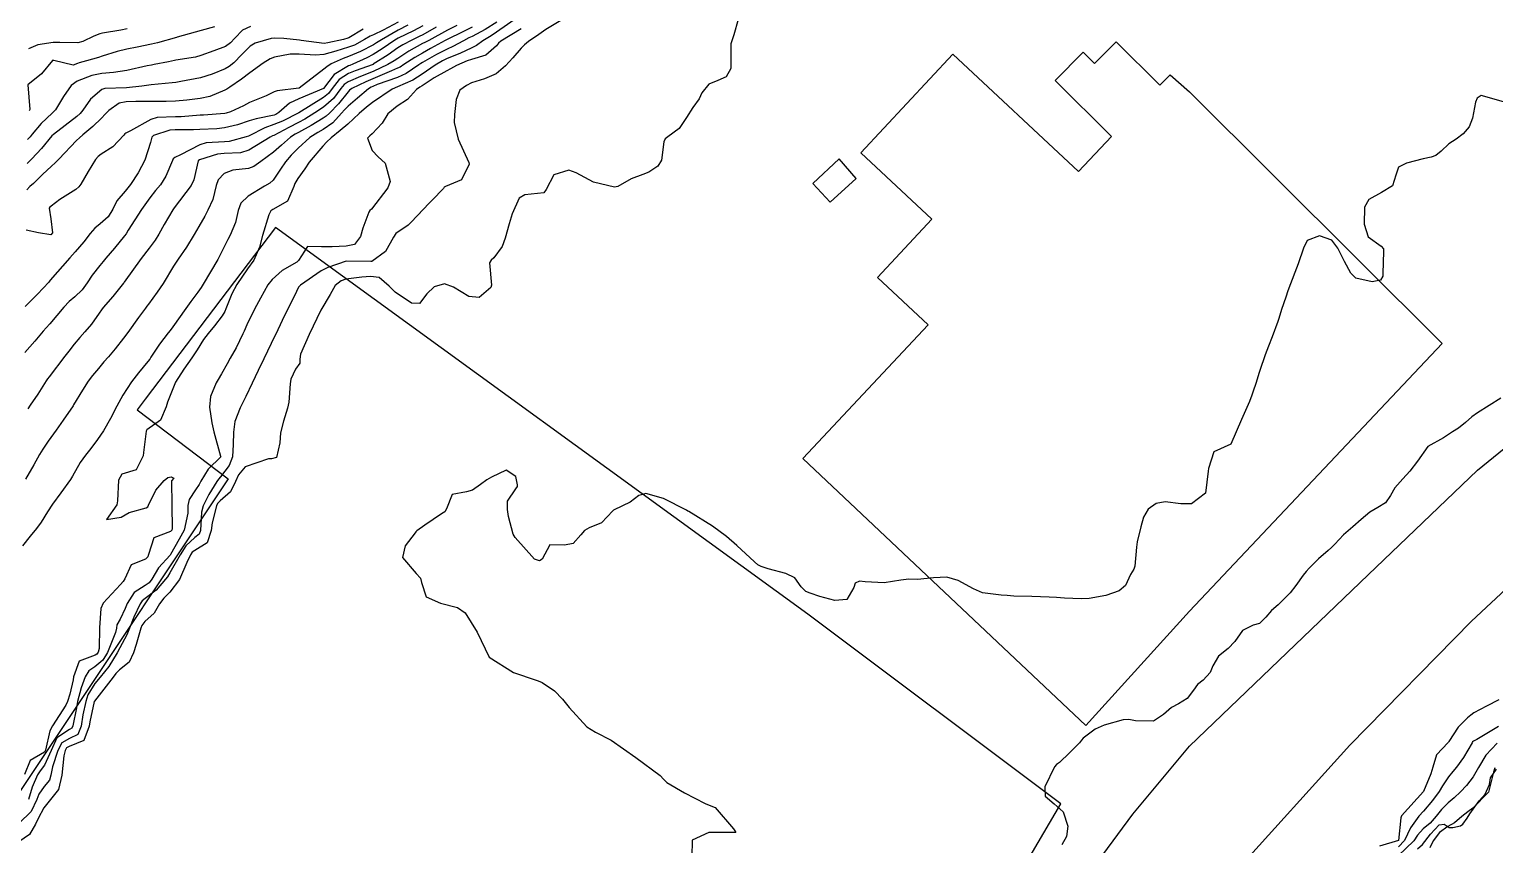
# Model space of a CAD drawing. Header units: metres. Extents: x 307586 to 320046, y 7427249 to 7434250.
# Drawn here: x 313450.7 to 313569.7, y 7432857.4 to 7432923.6 of the extents above; entities that cross this region are included whole.
import ezdxf

# ---------------------------------------------------------------- set-up
doc = ezdxf.new("R2010")
doc.units = ezdxf.units.M
doc.header["$MEASUREMENT"] = 0
for name, color, linetype in [('Curvas de Nivel 1m', 11, 'Continuous'), ('Curvas de Nivel 5m', 15, 'Continuous'), ('Edificações', 30, 'Continuous'), ('Hidrografia', 140, 'Continuous'), ('Vias Primárias', 230, 'Continuous')]:
    doc.layers.add(name, color=color, linetype=linetype)

msp = doc.modelspace()

# ---------------------------------------------------------------- linework, layer by layer
at = {"layer": 'Curvas de Nivel 1m', "flags": 128}
for points, elevation in [([(313508.24, 7432924.36), (313507.89, 7432923.12), (313507.66, 7432922.37), (313507.65, 7432921.34), (313507.66, 7432920.37), (313507.27, 7432919.7), (313506.59, 7432919.4), (313505.88, 7432919.1), (313505.29, 7432918.39), (313505.07, 7432917.91), (313504.57, 7432917.21), (313504.06, 7432916.41), (313503.47, 7432915.5), (313502.54, 7432914.83), (313502.31, 7432914.66), (313502.21, 7432914.43), (313502.02, 7432912.94), (313501.74, 7432912.44), (313501, 7432911.95), (313500.5, 7432911.77), (313499.55, 7432911.41), (313498.49, 7432910.8), (313498.22, 7432910.75), (313496.49, 7432911.16), (313495.1, 7432911.92), (313494.51, 7432912.12), (313493.29, 7432911.75), (313492.65, 7432910.55), (313492.48, 7432910.27), (313490.93, 7432910.12), (313490.48, 7432909.84), (313489.9, 7432908.58), (313489.65, 7432907.78), (313489.34, 7432906.59), (313489.1, 7432905.93), (313488.42, 7432905.01), (313488.2, 7432904.81), (313488.07, 7432904.6), (313488.21, 7432902.79), (313488.17, 7432902.6), (313487.21, 7432901.78), (313486.38, 7432901.88), (313485.13, 7432902.63), (313484.4, 7432902.9), (313483.57, 7432902.65), (313482.96, 7432902.09), (313482.37, 7432901.3), (313481.72, 7432901.33), (313480.39, 7432902.22), (313479.92, 7432902.7), (313479.09, 7432903.4), (313478.4, 7432903.48), (313477.7, 7432903.43), (313476.4, 7432903.27), (313476, 7432903.14), (313475.52, 7432902.75), (313475.12, 7432902.02), (313474.36, 7432900.76), (313473.41, 7432898.77), (313472.72, 7432897.18), (313472.66, 7432896.78), (313472.65, 7432896.46), (313472.31, 7432895.98), (313471.93, 7432895.16), (313471.86, 7432894.79), (313471.77, 7432893.3), (313471.65, 7432892.8), (313471.32, 7432891.74), (313471.09, 7432890.8), (313471.03, 7432890), (313470.77, 7432888.8), (313470.35, 7432888.68), (313470.22, 7432888.7), (313470.11, 7432888.7), (313468.21, 7432888.03), (313467.67, 7432887.38), (313467.43, 7432886.85), (313467.03, 7432886.01), (313466.18, 7432885.28), (313465.98, 7432885.06), (313465.89, 7432884.86), (313465.54, 7432883.48), (313465.47, 7432882.87), (313465.14, 7432881.87), (313464.13, 7432881.26), (313463.91, 7432881.1), (313463.77, 7432880.89), (313463.49, 7432880.26), (313462.88, 7432878.9), (313462.09, 7432877.87), (313461.61, 7432877.39), (313461.25, 7432876.92), (313460.82, 7432876.17), (313460.06, 7432875.48), (313459.82, 7432875.16), (313459.74, 7432874.93), (313459.36, 7432873.62), (313459.15, 7432872.94), (313458.79, 7432872.17), (313458.01, 7432871.57), (313457.71, 7432871.25), (313457.49, 7432870.96), (313455.98, 7432869.01), (313455.97, 7432868.99), (313455.6, 7432867.35), (313455.55, 7432866.98), (313455.12, 7432865.81), (313453.94, 7432865.34), (313453.72, 7432865.22), (313453.61, 7432865), (313453.5, 7432864.58), (313453.32, 7432863.01), (313453.06, 7432861.85), (313452.4, 7432861.02), (313451.88, 7432860.36), (313451.4, 7432859.5), (313451.18, 7432859.04), (313450.71, 7432858.18), (313449.85, 7432857.6)], 727), ([(313494.27, 7432924.53), (313492.64, 7432923.53), (313492.06, 7432923.13), (313491.22, 7432922.56), (313490.89, 7432922.31), (313490.62, 7432922.03), (313489.94, 7432921.25), (313489.35, 7432920.59), (313488.6, 7432919.95), (313487.65, 7432919.55), (313486.59, 7432919.21), (313486.2, 7432919.01), (313485.66, 7432918.63), (313485.35, 7432917.86), (313485.22, 7432916.63), (313485.19, 7432916), (313485.52, 7432914.63), (313486.39, 7432912.75), (313486.41, 7432912.62), (313485.78, 7432911.34), (313484.49, 7432910.79), (313484.39, 7432910.73), (313484.31, 7432910.64), (313482.46, 7432908.72), (313482.44, 7432908.69), (313482.42, 7432908.67), (313481.46, 7432907.67), (313480.45, 7432906.97), (313480.25, 7432906.69), (313479.61, 7432905.51), (313478.5, 7432904.72), (313478.41, 7432904.71), (313476.41, 7432904.74), (313474.94, 7432904.22), (313474.4, 7432903.95), (313472.71, 7432902.79), (313472.55, 7432902.62), (313472.39, 7432902.28), (313471.89, 7432901.27), (313471.66, 7432900.8), (313471.23, 7432899.92), (313470.7, 7432898.81), (313470.58, 7432898.57), (313470.34, 7432898.06), (313469.73, 7432896.82), (313469.28, 7432895.86), (313468.8, 7432894.83), (313468.28, 7432893.74), (313467.97, 7432893.15), (313467.8, 7432892.84), (313467.38, 7432891.72), (313467.28, 7432890.85), (313467.24, 7432889.85), (313467.18, 7432888.85), (313466.92, 7432888.14), (313466.21, 7432887.22), (313466.04, 7432887.03), (313465.92, 7432886.86), (313465.26, 7432885.8), (313464.8, 7432884.87), (313464.68, 7432884.36), (313464.58, 7432882.88), (313464.47, 7432882.56), (313464.14, 7432882.29), (313463.41, 7432881.62), (313462.94, 7432880.9), (313462.11, 7432879.44), (313461.9, 7432879.12), (313461.74, 7432878.91), (313460.98, 7432878.04), (313460.09, 7432877.34), (313459.85, 7432877.16), (313459.7, 7432876.93), (313459.17, 7432875.84), (313458.82, 7432874.94), (313458.6, 7432874.39), (313458.04, 7432873.35), (313457.82, 7432872.95), (313457.15, 7432871.83), (313456.44, 7432870.97), (313456, 7432870.44), (313455.45, 7432869.52), (313455.28, 7432868.99), (313455.05, 7432867.91), (313454.91, 7432866.99), (313454.64, 7432866.31), (313453.95, 7432865.99), (313453.32, 7432865.63), (313453.02, 7432865.01), (313452.58, 7432863.68), (313452.44, 7432863.02), (313452.33, 7432862.6), (313451.9, 7432862.09), (313451.46, 7432861.46), (313451.31, 7432861.04), (313450.84, 7432860.07), (313449.86, 7432859.12)], 728), ([(313488.65, 7432924.14), (313487.7, 7432923.55), (313486.64, 7432922.98), (313486.39, 7432922.86), (313485.95, 7432922.63), (313485.09, 7432922.17), (313484.62, 7432921.94), (313483.76, 7432921.51), (313482.61, 7432920.86), (313482.48, 7432920.79), (313482.31, 7432920.67), (313481.3, 7432919.98), (313480.59, 7432919.65), (313478.94, 7432919.07), (313478.58, 7432918.92), (313478.44, 7432918.86), (313478.22, 7432918.72), (313477.35, 7432917.96), (313476.57, 7432917.31), (313476.28, 7432917.03), (313476.05, 7432916.75), (313475.34, 7432915.97), (313474.54, 7432915.43), (313474.11, 7432915.19), (313473.47, 7432914.78), (313472.52, 7432913.92), (313471.96, 7432913.35), (313471.49, 7432912.8), (313471.1, 7432912.21), (313470.49, 7432911.31), (313470.23, 7432911.07), (313469.79, 7432910.82), (313468.47, 7432910.02), (313467.87, 7432909.45), (313467.64, 7432908.85), (313467.42, 7432907.88), (313466.99, 7432906.85), (313466.8, 7432906.49), (313466.43, 7432905.73), (313466.14, 7432905.14), (313465.99, 7432904.86), (313465.39, 7432903.86), (313464.81, 7432902.88), (313464.65, 7432902.61), (313464.38, 7432902.23), (313463.81, 7432901.45), (313463.41, 7432900.89), (313462.35, 7432899.41), (313462.13, 7432899.12), (313461.97, 7432898.91), (313461.26, 7432897.99), (313460.56, 7432896.93), (313460.47, 7432896.78), (313460.32, 7432896.58), (313459.57, 7432895.68), (313458.99, 7432894.95), (313458.28, 7432893.87), (313457.79, 7432892.96), (313457.27, 7432891.95), (313456.71, 7432890.97), (313456.24, 7432890.25), (313455.69, 7432889.53), (313455.26, 7432888.99), (313454.83, 7432888.38), (313454.21, 7432887.29), (313454.03, 7432887), (313453.26, 7432885.94), (313452.57, 7432885.02), (313452.17, 7432884.39), (313451.65, 7432883.55), (313451.27, 7432883.04), (313450.76, 7432882.42), (313450.13, 7432881.63)], 731), ([(313481.44, 7432923.89), (313480.64, 7432923.48), (313479.28, 7432922.71), (313478.89, 7432922.46), (313478.63, 7432922.3), (313477.59, 7432921.76), (313476.61, 7432921.35), (313476.17, 7432921.18), (313475.21, 7432920.75), (313474.84, 7432920.52), (313474.6, 7432920.32), (313472.6, 7432918.79), (313472.58, 7432918.78), (313470.82, 7432918.56), (313470.58, 7432918.49), (313469.92, 7432918.16), (313468.57, 7432917.61), (313468.07, 7432917.34), (313467.03, 7432916.86), (313466.67, 7432916.75), (313466.56, 7432916.73), (313464.83, 7432916.6), (313464.56, 7432916.58), (313463.01, 7432916.45), (313462.56, 7432916.44), (313461.08, 7432916.4), (313460.55, 7432916.25), (313458.91, 7432915.33), (313458.53, 7432915.13), (313458.44, 7432915.06), (313458.36, 7432914.96), (313457.48, 7432914.01), (313456.52, 7432913.42), (313456.27, 7432913.23), (313456.06, 7432912.98), (313455.48, 7432912.01), (313454.87, 7432911), (313454.72, 7432910.76), (313454.48, 7432910.55), (313453.18, 7432909.73), (313452.46, 7432909.21), (313452.37, 7432909.13), (313452.3, 7432909.03), (313452.45, 7432908.16), (313452.56, 7432907.03), (313452.43, 7432906.88), (313451.43, 7432907.04), (313450.44, 7432907.26)], 736), ([(313480.65, 7432924.15), (313479.43, 7432923.5), (313478.64, 7432923.12), (313478.37, 7432922.99), (313477.92, 7432922.73), (313477.09, 7432922.28), (313476.62, 7432922.1), (313475.58, 7432921.79), (313474.61, 7432921.5), (313473.93, 7432921.45), (313472.61, 7432921.55), (313471.88, 7432921.53), (313470.61, 7432921.3), (313470.26, 7432921.16), (313469.67, 7432920.82), (313468.59, 7432920.03), (313467.92, 7432919.51), (313466.97, 7432918.86), (313466.73, 7432918.7), (313466.58, 7432918.61), (313465.35, 7432918.1), (313464.57, 7432917.94), (313463.49, 7432917.81), (313462.57, 7432917.72), (313461.8, 7432917.69), (313460.57, 7432917.71), (313459.33, 7432917.71), (313458.56, 7432917.68), (313457.98, 7432917.55), (313457.14, 7432916.97), (313456.86, 7432916.67), (313456.55, 7432916.35), (313455.85, 7432915.68), (313455.05, 7432914.99), (313454.77, 7432914.76), (313454.53, 7432914.52), (313453.08, 7432913.02), (313452.8, 7432912.73), (313452.5, 7432912.45), (313451.77, 7432911.76), (313451.02, 7432911.04), (313450.74, 7432910.79), (313450.48, 7432910.54)], 737), ([(313485.41, 7432923.87), (313484.64, 7432923.48), (313483.12, 7432922.66), (313482.81, 7432922.49), (313482.63, 7432922.4), (313481.52, 7432921.78), (313480.61, 7432921.2), (313480.31, 7432920.99), (313479.8, 7432920.7), (313478.6, 7432920.14), (313477.59, 7432919.73), (313476.59, 7432919.29), (313476.25, 7432919.08), (313475.98, 7432918.75), (313475.38, 7432917.95), (313474.57, 7432917.23), (313473.87, 7432916.77), (313473.07, 7432916.27), (313472.55, 7432915.98), (313471.77, 7432915.58), (313470.54, 7432914.95), (313470.44, 7432914.91), (313470.26, 7432914.81), (313468.52, 7432913.74), (313467.84, 7432913.53), (313466.52, 7432913.48), (313465.96, 7432913.42), (313464.51, 7432912.97), (313464.41, 7432912.88), (313464.04, 7432911.34), (313463.84, 7432910.89), (313462.46, 7432909.07), (313462.39, 7432908.98), (313462.34, 7432908.91), (313461.65, 7432907.72), (313461.2, 7432906.92), (313460.91, 7432906.45), (313460.43, 7432905.8), (313459.78, 7432904.94), (313458.39, 7432903.04), (313458.36, 7432902.99), (313458.34, 7432902.96), (313457.48, 7432901.87), (313456.7, 7432900.98), (313456.55, 7432900.79), (313456.36, 7432900.51), (313455.73, 7432899.61), (313455.2, 7432898.99), (313454.79, 7432898.55), (313454.33, 7432898), (313453.89, 7432897.44), (313453.57, 7432897.01), (313452.3, 7432895.34), (313452.16, 7432895.17), (313452.07, 7432895.03), (313451.38, 7432893.95), (313450.76, 7432893.05), (313450.56, 7432892.76)], 733), ([(313483.72, 7432923.73), (313482.64, 7432923.12), (313482.34, 7432922.97), (313481.74, 7432922.68), (313481.02, 7432922.3), (313480.62, 7432922.05), (313479.82, 7432921.49), (313478.62, 7432920.72), (313478.6, 7432920.71), (313477.16, 7432920.18), (313476.6, 7432919.96), (313475.85, 7432919.49), (313475.27, 7432918.75), (313474.98, 7432918.35), (313474.58, 7432918.01), (313472.58, 7432916.79), (313471.24, 7432916.11), (313470.55, 7432915.82), (313469.81, 7432915.56), (313468.53, 7432914.92), (313468.48, 7432914.89), (313468.3, 7432914.84), (313466.92, 7432914.46), (313466.53, 7432914.42), (313465.06, 7432914.34), (313464.53, 7432914.19), (313462.98, 7432913.37), (313462.52, 7432913.16), (313462.38, 7432913.05), (313462.31, 7432912.91), (313461.78, 7432911.63), (313461.33, 7432910.92), (313460.94, 7432910.46), (313460.47, 7432909.89), (313459.79, 7432908.94), (313458.73, 7432907.25), (313458.55, 7432906.96), (313458.43, 7432906.79), (313457.6, 7432905.79), (313456.9, 7432904.98), (313456.68, 7432904.71), (313456.41, 7432904.39), (313455.8, 7432903.59), (313455.4, 7432902.99), (313454.97, 7432902.41), (313454.38, 7432901.83), (313453.93, 7432901.45), (313453.5, 7432901.01), (313452.35, 7432899.66), (313452.06, 7432899.32), (313451.81, 7432899.04), (313451.13, 7432898.24), (313450.32, 7432897.32)], 734), ([(313486.64, 7432923.72), (313485.9, 7432923.36), (313484.63, 7432922.73), (313484.46, 7432922.64), (313483.28, 7432922), (313482.62, 7432921.63), (313482, 7432921.28), (313481.09, 7432920.69), (313480.8, 7432920.49), (313480.6, 7432920.4), (313480.09, 7432920.19), (313478.59, 7432919.54), (313478.02, 7432919.29), (313476.88, 7432918.74), (313476.7, 7432918.62), (313476.58, 7432918.48), (313475.8, 7432917.51), (313475.06, 7432916.75), (313474.8, 7432916.52), (313474.56, 7432916.34), (313473.58, 7432915.74), (313472.54, 7432915.17), (313472.29, 7432915.04), (313471.9, 7432914.8), (313471.18, 7432914.15), (313470.52, 7432913.58), (313469.49, 7432912.83), (313468.92, 7432912.42), (313468.5, 7432912.27), (313467.23, 7432912.13), (313466.5, 7432911.85), (313466.02, 7432911.34), (313465.85, 7432910.87), (313465.59, 7432909.75), (313465.2, 7432908.87), (313464.94, 7432908.4), (313464.45, 7432907.54), (313464.07, 7432906.89), (313463.45, 7432905.87), (313462.79, 7432904.9), (313462.41, 7432904.32), (313461.56, 7432902.92), (313461.08, 7432902.23), (313460.37, 7432901.25), (313460.23, 7432901.07), (313460.13, 7432900.93), (313459.57, 7432900.16), (313458.7, 7432898.95), (313458.34, 7432898.48), (313457.67, 7432897.63), (313457.11, 7432896.97), (313456.75, 7432896.55), (313456.31, 7432896.03), (313455.83, 7432895.46), (313455.48, 7432894.99), (313455.02, 7432894.26), (313454.27, 7432893.06), (313454.24, 7432893), (313453.45, 7432891.82), (313452.88, 7432891.02), (313452.23, 7432890.11), (313451.8, 7432889.47), (313451.53, 7432889.04), (313451.05, 7432888.21), (313450.37, 7432887.05)], 732), ([(313477.79, 7432923.58), (313476.63, 7432922.87), (313476.55, 7432922.83), (313476.2, 7432922.74), (313474.94, 7432922.45), (313474.63, 7432922.41), (313472.77, 7432922.65), (313472.63, 7432922.67), (313471.35, 7432922.8), (313470.63, 7432922.84), (313470.32, 7432922.81), (313469.02, 7432922.44), (313468.62, 7432922.18), (313467.96, 7432921.5), (313467.29, 7432920.85), (313466.92, 7432920.53), (313466.6, 7432920.35), (313465.53, 7432919.93), (313464.59, 7432919.62), (313462.99, 7432919.31), (313462.59, 7432919.25), (313462.29, 7432919.21), (313460.58, 7432919.05), (313459.83, 7432918.94), (313458.58, 7432918.81), (313456.82, 7432918.74), (313456.58, 7432918.68), (313455.66, 7432917.9), (313455.04, 7432917), (313454.83, 7432916.72), (313454.55, 7432916.48), (313452.66, 7432915.03), (313452.53, 7432914.9), (313451.69, 7432913.87), (313450.9, 7432913.05), (313450.7, 7432912.86), (313450.51, 7432912.67)], 738), ([(313468.64, 7432923.8), (313468, 7432923.48), (313467.38, 7432922.85), (313467.02, 7432922.46), (313466.62, 7432922.17), (313465.68, 7432921.8), (313464.61, 7432921.43), (313464.18, 7432921.31), (313462.6, 7432921.05), (313462.49, 7432921.03), (313461.98, 7432920.92), (313460.84, 7432920.69), (313460.6, 7432920.65), (313460.25, 7432920.59), (313458.6, 7432920.22), (313457.52, 7432920.05), (313456.59, 7432919.96), (313455.77, 7432919.81), (313454.59, 7432919.35), (313454.1, 7432919.01), (313453.47, 7432918.11), (313452.81, 7432917.03), (313452.55, 7432916.76), (313451.66, 7432915.92), (313450.92, 7432915.05), (313450.75, 7432914.83), (313450.53, 7432914.61)], 739), ([(313458.64, 7432923.6), (313458.13, 7432923.48), (313456.64, 7432923.25), (313456.42, 7432923.2), (313455.92, 7432922.99), (313455.05, 7432922.57), (313454.62, 7432922.46), (313453.17, 7432922.48), (313452.62, 7432922.48), (313451.37, 7432922.3), (313450.62, 7432921.97)], 741), ([(313490.64, 7432923.59), (313488.98, 7432922.59), (313488.79, 7432922.44), (313488.63, 7432922.23), (313487.76, 7432921.47), (313486.61, 7432921.1), (313486.24, 7432920.99), (313485.38, 7432920.63), (313484.89, 7432920.35), (313484.6, 7432920.19), (313483.57, 7432919.63), (313482.59, 7432918.97), (313482.4, 7432918.86), (313482.14, 7432918.67), (313481.4, 7432917.86), (313480.57, 7432917.33), (313479.8, 7432916.7), (313479.33, 7432915.93), (313478.54, 7432915.06), (313478.34, 7432914.92), (313478.16, 7432914.72), (313478.52, 7432913.72), (313479.02, 7432913.21), (313479.58, 7432912.7), (313479.98, 7432911.21), (313479.81, 7432910.7), (313478.47, 7432908.97), (313478.34, 7432908.84), (313478.27, 7432908.72), (313477.76, 7432907.41), (313477.59, 7432906.73), (313477.09, 7432906.08), (313476.43, 7432905.95), (313475.29, 7432905.89), (313474.43, 7432905.91), (313473.28, 7432905.93), (313472.55, 7432904.79), (313472.41, 7432904.65), (313471.23, 7432903.97), (313470.4, 7432903.26), (313470.06, 7432902.82), (313469.47, 7432901.73), (313468.98, 7432900.83), (313468.35, 7432899.56), (313468.13, 7432899.06), (313468.03, 7432898.84), (313467.48, 7432897.7), (313467.01, 7432896.85), (313466.76, 7432896.41), (313466.3, 7432895.6), (313466.03, 7432895.13), (313465.86, 7432894.86), (313465.39, 7432893.76), (313465.32, 7432892.87), (313465.5, 7432891.62), (313465.68, 7432890.87), (313466.22, 7432888.91), (313466.23, 7432888.86), (313465.22, 7432887.86), (313464.61, 7432886.88), (313464.47, 7432886.6), (313464.19, 7432886.16), (313463.67, 7432885.4), (313463.57, 7432884.89), (313463.57, 7432884.29), (313463.26, 7432882.89), (313462.86, 7432882.18), (313462.15, 7432880.91), (313462.12, 7432880.87), (313461.18, 7432879.85), (313460.63, 7432878.92), (313460.41, 7432878.62), (313460.1, 7432878.41), (313459.2, 7432877.83), (313458.64, 7432876.94), (313458.48, 7432876.54), (313458.06, 7432875.67), (313457.81, 7432875.2), (313457.76, 7432874.95), (313457.68, 7432874.59), (313457.03, 7432872.97), (313456.66, 7432872.34), (313456.02, 7432871.8), (313455.52, 7432871.48), (313455.23, 7432870.99), (313454.9, 7432870.09), (313454.61, 7432868.99), (313454.51, 7432868.47), (313454.23, 7432867), (313454.15, 7432866.81), (313453.96, 7432866.71), (313452.93, 7432866.03), (313452.46, 7432865.02), (313451.92, 7432863.82), (313451.58, 7432863.37), (313451.36, 7432863.04), (313450.91, 7432862.03), (313450.62, 7432861.04)], 729), ([(313570.58, 7432917.61), (313568.59, 7432918.18), (313568.27, 7432917.96), (313568.13, 7432917.64), (313567.87, 7432916.34), (313567.6, 7432915.65), (313567.12, 7432915.08), (313566.55, 7432914.63), (313565.96, 7432914.25), (313565.33, 7432913.67), (313564.89, 7432913.31), (313564.53, 7432913.19), (313563.86, 7432913.03), (313562.52, 7432912.69), (313561.86, 7432912.37), (313561.66, 7432911.72), (313561.37, 7432910.86), (313560.5, 7432910.3), (313559.46, 7432909.75), (313559.11, 7432909.13), (313559.09, 7432907.75), (313559.41, 7432906.7), (313560.45, 7432905.94), (313560.65, 7432905.73), (313560.66, 7432905.51), (313560.61, 7432903.73), (313560.61, 7432903.53), (313560.41, 7432903.2), (313559.74, 7432903.07), (313558.41, 7432903.35), (313558.01, 7432903.76), (313557.48, 7432904.71), (313556.94, 7432905.78), (313556.45, 7432906.45), (313555.45, 7432906.79), (313554.45, 7432906.41), (313554.15, 7432905.8), (313553.72, 7432904.51), (313553.45, 7432903.81), (313552.89, 7432902.32), (313552.73, 7432901.82), (313552.38, 7432900.8), (313552.14, 7432900.07), (313552.06, 7432899.83), (313551.6, 7432898.59), (313551.31, 7432897.84), (313551.04, 7432897.14), (313550.61, 7432895.85), (313550.54, 7432895.62), (313550.31, 7432894.88), (313550.05, 7432894.1), (313549.96, 7432893.85), (313549.76, 7432893.33), (313549.13, 7432891.87), (313548.25, 7432889.88), (313546.88, 7432889.25), (313546.44, 7432887.9), (313546.42, 7432887.7), (313546.2, 7432885.9), (313545.06, 7432885.04), (313544.19, 7432885.04), (313542.92, 7432885.21), (313542.19, 7432885.06), (313541.53, 7432884.61), (313541.17, 7432883.96), (313540.96, 7432883.16), (313540.65, 7432881.96), (313540.59, 7432881.53), (313540.45, 7432879.97), (313540.37, 7432879.73), (313540.12, 7432879.31), (313539.69, 7432878.4), (313539.2, 7432877.98), (313538.1, 7432877.6), (313536.76, 7432877.35), (313536.1, 7432877.33), (313534.74, 7432877.39), (313534.1, 7432877.43), (313533.51, 7432877.46), (313532.1, 7432877.5), (313530.64, 7432877.54), (313530.1, 7432877.58), (313529.61, 7432877.61), (313528.1, 7432877.81), (313527.37, 7432878.13), (313526.11, 7432878.81), (313525.19, 7432879.07), (313524.11, 7432879.04), (313522.82, 7432878.89), (313522.11, 7432878.92), (313521.47, 7432878.83), (313520.11, 7432878.63), (313518.57, 7432878.7), (313518.11, 7432878.76), (313517.76, 7432878.59), (313517.65, 7432878.24), (313517.08, 7432877.26), (313516.09, 7432877.2), (313514.87, 7432877.5), (313514.1, 7432877.78), (313513.75, 7432877.93), (313513.36, 7432878.29), (313512.85, 7432879.04), (313512.11, 7432879.37), (313510.69, 7432879.76), (313510.12, 7432879.94), (313509.86, 7432880.08), (313509.58, 7432880.34), (313508.14, 7432881.66), (313507.31, 7432882.37), (313506.16, 7432883.21), (313504.24, 7432884.4), (313504.17, 7432884.44), (313504.06, 7432884.52), (313502.19, 7432885.46), (313500.76, 7432885.88), (313500.19, 7432885.72), (313499.49, 7432885.16), (313498.17, 7432884.56), (313498.12, 7432884.53), (313498.08, 7432884.48), (313497.16, 7432883.49), (313496.16, 7432883.08), (313495.78, 7432882.88), (313495.47, 7432882.51), (313494.84, 7432881.81), (313494.14, 7432881.69), (313492.97, 7432881.71), (313492.33, 7432880.55), (313492.12, 7432880.41), (313491.71, 7432880.55), (313490.15, 7432882.31), (313489.98, 7432882.57), (313489.6, 7432884.01), (313489.53, 7432884.58), (313489.51, 7432885.25), (313490.2, 7432886.24), (313490.32, 7432886.45), (313490.33, 7432886.57), (313490.21, 7432887.26), (313489.4, 7432887.76), (313488.21, 7432887.21), (313487.83, 7432886.98), (313487.34, 7432886.61), (313486.68, 7432886.14), (313486.19, 7432886.02), (313485.02, 7432885.8), (313484.57, 7432884.64), (313484.42, 7432884.39), (313484.17, 7432884.22), (313482.8, 7432883.3), (313482.15, 7432882.85), (313482.07, 7432882.75), (313482.02, 7432882.67), (313481.2, 7432881.62), (313480.99, 7432880.68), (313482.11, 7432879.37), (313482.45, 7432879), (313482.54, 7432878.66), (313482.92, 7432877.49), (313484.09, 7432876.98), (313485.47, 7432876.63), (313486.08, 7432876.18), (313487.06, 7432874.61), (313488.03, 7432872.6), (313490.01, 7432871.35), (313491.84, 7432870.71), (313492, 7432870.67), (313492.34, 7432870.54), (313493.33, 7432869.86), (313493.99, 7432869.19), (313494.52, 7432868.51), (313495.97, 7432866.92), (313496.66, 7432866.49), (313497.95, 7432865.86), (313499.93, 7432864.45), (313501.92, 7432862.99), (313502.18, 7432862.69), (313502.47, 7432862.42), (313503.9, 7432861.57), (313505.56, 7432860.71), (313505.89, 7432860.58), (313506.37, 7432860.38), (313507.87, 7432858.66), (313507.99, 7432858.49), (313508.07, 7432858.36), (313507.86, 7432858.35), (313505.88, 7432858.36), (313505.86, 7432858.36), (313504.52, 7432857.73), (313504.5, 7432856.39)], 726), ([(313570.01, 7432869.11), (313569.02, 7432868.6), (313567.99, 7432868.06), (313567.74, 7432867.89), (313567.46, 7432867.65), (313566.72, 7432866.91), (313565.96, 7432865.75), (313565.93, 7432865.69), (313565.89, 7432865.66), (313564.96, 7432864.66), (313564.66, 7432863.67), (313564.49, 7432863.12), (313563.91, 7432861.68), (313562.11, 7432859.71), (313562.05, 7432859.55), (313561.87, 7432857.71), (313560.33, 7432857.25)], 724), ([(313569.98, 7432866.95), (313568.23, 7432865.9), (313567.96, 7432865.76), (313567.89, 7432865.71), (313567.84, 7432865.64), (313567.14, 7432864.45), (313566.58, 7432863.65), (313566.29, 7432863.3), (313565.92, 7432862.87), (313565.44, 7432862.14), (313565.16, 7432861.67), (313564.63, 7432860.95), (313563.9, 7432860.08), (313563.52, 7432859.69), (313562.84, 7432858.74), (313562.37, 7432857.7), (313561.86, 7432857.18)], 723), ([(313569.88, 7432865.61), (313568.95, 7432864.63), (313568.36, 7432863.63), (313567.93, 7432862.87), (313567.39, 7432862.18), (313566.91, 7432861.65), (313566.4, 7432861.17), (313565.9, 7432860.77), (313565.36, 7432860.21), (313564.93, 7432859.67), (313564.44, 7432859.12), (313563.88, 7432858.66), (313563.42, 7432858.13), (313563.12, 7432857.69), (313561.85, 7432856.45)], 722), ([(313569.7, 7432863.61), (313569.58, 7432863.26), (313569.17, 7432861.62), (313567.9, 7432860.32), (313567.5, 7432860.04), (313567.02, 7432859.65), (313566.41, 7432859.13), (313565.88, 7432858.84), (313565.2, 7432858.34), (313564.68, 7432857.67), (313564.42, 7432857.11)], 721)]:
    msp.add_lwpolyline(points, dxfattribs=dict(at, elevation=elevation))
at = {"layer": 'Curvas de Nivel 5m', "flags": 128}
for points, elevation in [([(313490.4, 7432924.57), (313488.64, 7432923.32), (313488.2, 7432923.04), (313487.52, 7432922.61), (313487, 7432922.24), (313486.62, 7432922.05), (313485.64, 7432921.6), (313484.61, 7432921.18), (313484.24, 7432921.01), (313483.64, 7432920.65), (313482.6, 7432919.93), (313481.82, 7432919.44), (313480.58, 7432918.89), (313480.15, 7432918.7), (313478.57, 7432917.63), (313478.06, 7432917.23), (313477.48, 7432916.73), (313477.01, 7432916.28), (313476.55, 7432915.87), (313475.94, 7432915.34), (313475.21, 7432914.75), (313474.86, 7432914.43), (313474.53, 7432914.08), (313473.41, 7432912.78), (313473.05, 7432912.23), (313472.49, 7432911.45), (313472.24, 7432911.04), (313472.16, 7432910.79), (313471.65, 7432909.62), (313470.46, 7432908.93), (313470.3, 7432908.81), (313470.15, 7432908.51), (313469.62, 7432906.82), (313469.38, 7432905.87), (313468.92, 7432904.83), (313468.41, 7432904.11), (313467.54, 7432902.85), (313467.14, 7432902.09), (313466.66, 7432900.86), (313466.57, 7432900.65), (313466.36, 7432900.3), (313465.72, 7432899.49), (313465.21, 7432898.87), (313464.84, 7432898.37), (313464.33, 7432897.55), (313463.88, 7432896.89), (313463.23, 7432895.98), (313462.57, 7432894.91), (313462.29, 7432894.24), (313461.91, 7432893.28), (313461.79, 7432892.91), (313461.34, 7432891.83), (313460.24, 7432891.03), (313460.2, 7432890.98), (313460.18, 7432890.93), (313459.97, 7432889.19), (313459.93, 7432888.93), (313459.36, 7432887.79), (313458.21, 7432887.45), (313457.92, 7432886.95), (313457.85, 7432885.28), (313457.8, 7432884.96), (313456.96, 7432883.77), (313458.16, 7432883.95), (313458.79, 7432884.32), (313460.17, 7432884.72), (313460.31, 7432884.79), (313460.38, 7432884.93), (313460.97, 7432886.14), (313461.65, 7432886.92), (313461.95, 7432887.16), (313462.21, 7432887.23), (313462.42, 7432887.12), (313462.23, 7432886.91), (313462.23, 7432886.89), (313462.27, 7432884.91), (313462.29, 7432883.04), (313462.26, 7432882.91), (313462.22, 7432882.84), (313462.15, 7432882.78), (313460.79, 7432882.28), (313460.38, 7432880.93), (313460.31, 7432880.74), (313460.12, 7432880.54), (313458.97, 7432880.08), (313458.46, 7432878.95), (313458.31, 7432878.74), (313458.1, 7432878.5), (313456.7, 7432876.97), (313456.5, 7432876.55), (313456.4, 7432874.97), (313456.37, 7432873.3), (313456.27, 7432872.98), (313456.18, 7432872.83), (313456.03, 7432872.74), (313454.74, 7432872.27), (313454.29, 7432871), (313454.26, 7432870.74), (313453.99, 7432869.59), (313453.8, 7432869), (313453.65, 7432868.68), (313452.57, 7432867.02), (313452.37, 7432866.61), (313452.01, 7432865.03), (313451.93, 7432864.87), (313450.76, 7432864.2), (313450.31, 7432863.05)], 730), ([(313482.64, 7432923.83), (313481.88, 7432923.43), (313480.63, 7432922.84), (313480.38, 7432922.69), (313479.35, 7432921.98), (313478.61, 7432921.51), (313478.1, 7432921.24), (313476.96, 7432920.74), (313476.71, 7432920.63), (313476.6, 7432920.6), (313475.44, 7432919.9), (313474.58, 7432918.76), (313472.57, 7432917.91), (313471.81, 7432917.56), (313470.94, 7432916.81), (313470.72, 7432916.65), (313470.56, 7432916.59), (313469.1, 7432916.28), (313468.55, 7432916.12), (313467.59, 7432915.81), (313466.54, 7432915.55), (313465.93, 7432915.48), (313464.54, 7432915.42), (313464.03, 7432915.4), (313462.54, 7432915.41), (313462.1, 7432915.36), (313460.78, 7432914.93), (313460.65, 7432914.81), (313460.53, 7432914.37), (313460.06, 7432912.94), (313459.52, 7432911.92), (313458.91, 7432910.95), (313458.48, 7432910.41), (313457.8, 7432909.64), (313457.47, 7432908.97), (313457.09, 7432908.34), (313456.44, 7432907.76), (313456, 7432907.42), (313455.64, 7432906.99), (313455.12, 7432906.3), (313454.42, 7432905.5), (313453.98, 7432905.01), (313452.39, 7432903.18), (313452.33, 7432903.1), (313452.27, 7432903.03), (313451.36, 7432902.06), (313450.36, 7432901.05)], 735), ([(313465.74, 7432923.77), (313464.64, 7432923.45), (313462.71, 7432922.91), (313462.65, 7432922.89), (313462.63, 7432922.89), (313461.1, 7432922.45), (313460.62, 7432922.34), (313459.45, 7432922.12), (313458.62, 7432921.95), (313457.82, 7432921.76), (313456.61, 7432921.39), (313456.31, 7432921.28), (313455.33, 7432920.99), (313454.75, 7432920.85), (313454.6, 7432920.79), (313454.25, 7432920.66), (313452.68, 7432921.03), (313452.6, 7432921.04), (313452.58, 7432921.03), (313451.68, 7432919.95), (313450.58, 7432919.05), (313450.72, 7432917.05), (313450.67, 7432916.94)], 740), ([(313570.19, 7432893.61), (313568.28, 7432892.43), (313567.83, 7432892.09), (313567.31, 7432891.65), (313566.74, 7432891.18), (313566.26, 7432890.87), (313565.52, 7432890.4), (313564.25, 7432889.68), (313563.42, 7432888.5), (313562.8, 7432887.7), (313562.22, 7432887.06), (313561.58, 7432886.34), (313561.23, 7432885.72), (313560.81, 7432885.11), (313560.19, 7432884.73), (313559.55, 7432884.37), (313558.83, 7432883.75), (313558.17, 7432883.16), (313557.41, 7432882.52), (313556.69, 7432881.77), (313556.43, 7432881.49), (313556.15, 7432881.24), (313555.37, 7432880.56), (313554.61, 7432879.8), (313554.38, 7432879.55), (313554.12, 7432879.24), (313553.52, 7432878.4), (313553.08, 7432877.82), (313552.09, 7432876.83), (313551.55, 7432876.37), (313551.11, 7432875.84), (313550.59, 7432875.33), (313550.07, 7432875.18), (313549.19, 7432874.74), (313548.58, 7432873.87), (313548.05, 7432873.28), (313547.25, 7432872.68), (313546.79, 7432871.89), (313546.59, 7432871.33), (313546.02, 7432870.72), (313545.56, 7432870.36), (313545.23, 7432869.91), (313544.7, 7432869.22), (313544, 7432868.81), (313543.43, 7432868.49), (313542.78, 7432867.94), (313541.98, 7432867.38), (313540.51, 7432867.43), (313539.98, 7432867.54), (313539.5, 7432867.49), (313537.97, 7432867.07), (313537.24, 7432866.74), (313536.26, 7432866.02), (313536.12, 7432865.86), (313535.96, 7432865.64), (313535.16, 7432864.81), (313534.34, 7432864.04), (313534.09, 7432863.88), (313533.93, 7432863.69), (313533.16, 7432862.05), (313533.17, 7432861.31), (313533.9, 7432860.67), (313534.64, 7432860.03), (313535.03, 7432858.87), (313534.91, 7432858.03), (313534.53, 7432857.36)], 725)]:
    msp.add_lwpolyline(points, dxfattribs=dict(at, elevation=elevation))
at = {"layer": 'Edificações'}
for points in [[(313544.9, 7432918.49), (313565.42, 7432898.05), (313544.9, 7432876.31), (313536.49, 7432867.04), (313513.51, 7432888.71), (313523.67, 7432899.57), (313519.56, 7432903.42), (313523.98, 7432908.14), (313518.2, 7432913.54), (313525.69, 7432921.54), (313535.88, 7432912.01), (313538.56, 7432914.86), (313533.99, 7432919.4), (313536.27, 7432921.69), (313537.19, 7432920.77), (313538.94, 7432922.54), (313542.48, 7432919.02), (313543.32, 7432919.86)], [(313516.46, 7432913.04), (313514.31, 7432911.04), (313515.73, 7432909.52), (313517.83, 7432911.46)], [(313439.05, 7432845.38), (313498.32, 7432809.41), (313505.71, 7432821.57), (313508.66, 7432819.78), (313522.96, 7432843.34), (313518.02, 7432846.23), (313520.97, 7432851.27), (313526.91, 7432847.8), (313534.45, 7432860.67), (313513.91, 7432876.09), (313470.69, 7432907.46), (313460.1, 7432893.52), (313459.45, 7432892.67), (313466.83, 7432887.06), (313439.05, 7432845.38)]]:
    msp.add_lwpolyline(points, close=True, dxfattribs=at)
at = {"layer": 'Hidrografia', "elevation": 691.82}
msp.add_lwpolyline([(313563.42, 7432857.02), (313563.83, 7432857.37), (313564.46, 7432858.21), (313565.16, 7432858.97), (313565.57, 7432859.04), (313565.99, 7432858.76), (313566.27, 7432858.76), (313566.9, 7432858.9), (313567.1, 7432859.04), (313567.45, 7432859.53), (313567.66, 7432859.88), (313568.08, 7432860.43), (313568.43, 7432860.92), (313568.91, 7432861.47), (313569.26, 7432862.24), (313569.33, 7432862.8), (313569.82, 7432863.49)], dxfattribs=at)
at = {"layer": 'Vias Primárias'}
msp.add_lwpolyline([(313473.53, 7432751.83), (313498.36, 7432791.21), (313507.71, 7432808.67), (313519.64, 7432829.9), (313528.13, 7432843.33), (313540.3, 7432859.85), (313544.9, 7432865.36), (313559.4, 7432879.27), (313568.29, 7432887.76), (313576.79, 7432894.68), (313582.33, 7432898.63), (313588.46, 7432901.99), (313600.32, 7432909.7), (313614.13, 7432919.18, -0.032349), (313638.12, 7432933.45, -0.018322)], format="xyb", dxfattribs=at)
msp.add_lwpolyline([(313473.53, 7432751.83), (313498.36, 7432791.21), (313507.71, 7432808.67), (313519.64, 7432829.9), (313528.13, 7432843.33), (313540.3, 7432859.85), (313544.9, 7432865.36), (313559.4, 7432879.27), (313568.29, 7432887.76), (313576.79, 7432894.68), (313582.33, 7432898.63), (313588.46, 7432901.99), (313600.32, 7432909.7), (313614.13, 7432919.18, -0.032349), (313638.12, 7432933.45, -0.018322)], format="xyb", dxfattribs=at)
msp.add_lwpolyline([(313493.45, 7432766.88), (313497.18, 7432772.93), (313500.06, 7432777.59), (313508.17, 7432790.7), (313509.53, 7432792.9), (313512.83, 7432798.49), (313530.38, 7432830.41), (313537.13, 7432840.41), (313544.9, 7432850.63), (313548.52, 7432855.05), (313557.91, 7432865.45), (313567.81, 7432875.51), (313577.38, 7432884.43), (313587.95, 7432892.32), (313604.9, 7432904.22), (313612.1, 7432909.08), (313615.91, 7432911.74), (313621.4, 7432915.33), (313627.85, 7432919.46), (313634.61, 7432923.47)], dxfattribs=at)
msp.add_lwpolyline([(313493.45, 7432766.88), (313497.18, 7432772.93), (313500.06, 7432777.59), (313508.17, 7432790.7), (313509.53, 7432792.9), (313512.83, 7432798.49), (313530.38, 7432830.41), (313537.13, 7432840.41), (313544.9, 7432850.63), (313548.52, 7432855.05), (313557.91, 7432865.45), (313567.81, 7432875.51), (313577.38, 7432884.43), (313587.95, 7432892.32), (313604.9, 7432904.22), (313612.1, 7432909.08), (313615.91, 7432911.74), (313621.4, 7432915.33), (313627.85, 7432919.46), (313634.61, 7432923.47)], dxfattribs=at)

doc.saveas('drawing.dxf')
